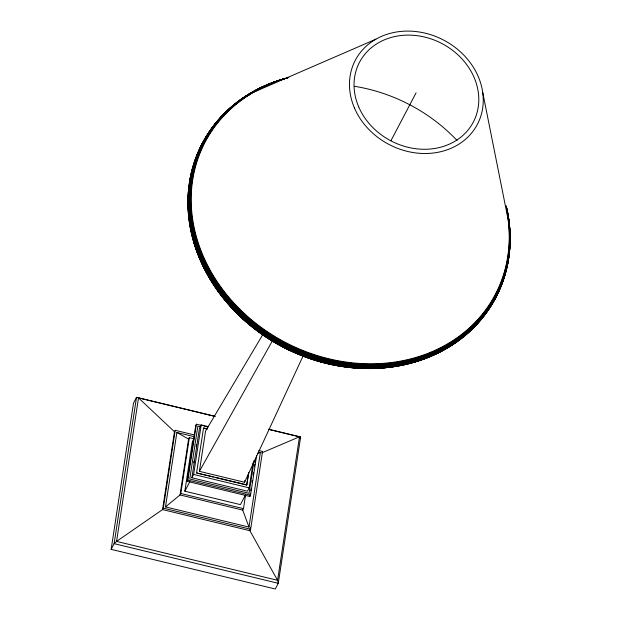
<?xml version="1.0" encoding="UTF-8"?>
<svg xmlns="http://www.w3.org/2000/svg" width="620" height="620" viewBox="0 0 620 620"><rect width="100%" height="100%" fill="white"/><g stroke="black" fill="none" stroke-linecap="round" stroke-linejoin="round"><path stroke-width="0.93" d="M268.747 429.311L300.638 437.015L278.272 583.304L275.28 589L111.15 549.343L133.517 403.054L136.508 397.358L215.287 416.392M193.99 434.853L175.212 430.311L174.46 431.753L162.556 509.594L116.568 541.4L114.134 543.647L111.15 549.343M214.768 416.338L136.508 397.358L114.134 543.647L278.272 583.304L277.558 580.304L249.883 530.689L162.556 509.594L163.308 508.152L175.212 430.311M258.494 452.205L260.369 452.654L248.992 527.085L165.486 506.904L176.87 432.481L194.696 436.79M194.021 438.766L189.34 437.635L188.589 439.076L180.04 494.946L165.486 506.904M248.992 527.085L242.73 510.097L180.04 494.946L180.8 493.505L189.34 437.635M245.528 494.892L240.413 504.626L184.838 491.195L192.409 441.665L194.541 437.604M256.61 455.468L250.526 495.24L249.876 496.481L187.186 481.337L195.734 425.467L196.385 424.219L201.996 425.576M187.186 481.337L187.837 480.097L196.385 424.219M193.703 462.83L193.998 460.931M196.183 446.64L196.47 444.734M252.991 463.109L249.209 487.878L247.458 491.211L191.882 477.78L199.454 428.25L201.206 424.909L208.615 426.7M191.882 477.78L193.634 474.447L201.206 424.909M213.288 476.989L196.571 472.952L203.546 427.978L207.258 428.877M303.498 355.09L244.582 482.252L199.4 471.332L205.561 431.063L263.717 333.025M244.582 482.252L244.869 480.376M215.148 477.439L246.737 485.072L248.481 473.657M246.737 485.072L248.76 472.44M242.73 510.097L243.482 508.656L245.512 495.396M254.123 460.288L249.07 493.334L189.751 478.996L197.842 426.134L200.663 426.816M249.876 496.481L250.31 493.644M250.744 490.8L251.03 488.909M252.046 482.282L252.332 480.384M253.208 474.703L253.495 472.812M254.51 466.178L254.797 464.287M255.083 462.388L255.378 460.497M250.325 527.845L249.883 530.689L250.643 529.255L262.547 451.414L258.788 450.507M203.546 427.978L207.119 429.133M184.838 491.195L189.953 481.461M196.571 472.952L246.869 484.809M390.933 140.74L416.074 92.837M262.547 451.414L261.787 452.856L299.499 436.805L300.638 437.015L299.786 438.642M199.4 471.332L273.133 339.504M253.975 92.078L375.875 39.207M257.641 453.127L260.369 452.654M268.429 429.304L299.499 436.805L277.558 580.304L116.568 541.4L138.508 397.908L174.46 431.753M203.871 426.033L207.607 426.932M193.634 474.447L249.209 487.878M187.837 480.097L250.526 495.24M180.8 493.505L243.482 508.656M163.308 508.152L250.643 529.255M176.87 432.481L188.589 439.076M482.724 92.481L507.966 218.728M320.765 361.406A162.998 139.275 27.7 0 1 314.301 359.499M306.947 357.027A162.998 139.275 27.7 0 1 300.584 354.609M295.205 352.362A162.998 139.275 27.7 0 1 287.331 348.696M284.758 347.409A162.998 139.275 27.7 0 1 282.193 346.069M279.635 344.689A162.998 139.275 27.7 0 1 277.101 343.271M273.746 341.31A162.998 139.275 27.7 0 1 271.25 339.791M268.77 338.233A162.998 139.275 27.7 0 1 266.329 336.644M263.105 334.459A162.998 139.275 27.7 0 1 260.726 332.785M258.377 331.08A162.998 139.275 27.7 0 1 256.06 329.344M253.03 326.98A162.998 139.275 27.7 0 1 250.806 325.182M245.001 320.214A162.998 139.275 27.7 0 1 240.072 315.65M234.647 310.225A162.998 139.275 27.7 0 1 233.329 308.838M224.618 298.817A162.998 139.275 27.7 0 1 221.735 295.143M406.154 363.855A163.773 139.934 27.7 0 1 404.318 364.281M401.543 364.885A163.773 139.934 27.7 0 1 399.675 365.265M395.909 365.955A163.773 139.934 27.7 0 1 394.01 366.265M391.142 366.691A163.773 139.934 27.7 0 1 389.221 366.947M386.33 367.28A163.773 139.934 27.7 0 1 383.423 367.575M380.51 367.815A163.773 139.934 27.7 0 1 378.564 367.939M375.642 368.094A163.773 139.934 27.7 0 1 372.721 368.195M369.799 368.249A163.773 139.934 27.7 0 1 365.994 368.233M364.126 368.203A163.773 139.934 27.7 0 1 360.375 368.071M358.492 367.97A163.773 139.934 27.7 0 1 355.655 367.784M353.757 367.637A163.773 139.934 27.7 0 1 345.201 366.707M343.302 366.443A163.773 139.934 27.7 0 1 340.45 366.009M338.559 365.699A163.773 139.934 27.7 0 1 334.777 365.01M332.901 364.637A163.773 139.934 27.7 0 1 330.088 364.041M328.22 363.622A163.773 139.934 27.7 0 1 287.207 348.983M286.339 348.556A163.773 139.934 27.7 0 1 250.511 325.361M249.767 324.748A163.773 139.934 27.7 0 1 232.299 308.225M230.361 306.102A163.773 139.934 27.7 0 1 221.309 295.174M220.154 293.647A163.773 139.934 27.7 0 1 216.256 288.192M215.179 286.603A163.773 139.934 27.7 0 1 214.117 285.006M213.078 283.394A163.773 139.934 27.7 0 1 211.56 280.961M210.567 279.326A163.773 139.934 27.7 0 1 209.591 277.675M208.646 276.024A163.773 139.934 27.7 0 1 203.81 266.817M203.004 265.135A163.773 139.934 27.7 0 1 201.841 262.593M463.721 335.831A164.44 140.508 27.7 0 1 460.714 338.272M446.261 348.161A164.44 140.508 27.7 0 1 444.579 349.137M443.773 349.595A164.44 140.508 27.7 0 1 409.339 363.382M408.41 363.622A164.44 140.508 27.7 0 1 189.72 222.045M474.137 326.655A164.982 140.972 27.7 0 1 459.753 339.45M458.196 340.628A164.982 140.972 27.7 0 1 456.614 341.775M455.018 342.906A164.982 140.972 27.7 0 1 292.26 351.579A164.982 140.972 27.7 0 1 189.402 221.65M189.743 182.815A164.982 140.972 27.7 0 1 190.975 176.258M191.836 172.531A164.982 140.972 27.7 0 1 194.207 164.254M194.812 162.448A164.982 140.972 27.7 0 1 197.865 154.458M198.617 152.722A164.982 140.972 27.7 0 1 200.593 148.459M495.016 297.375A164.982 140.972 27.7 0 1 493.706 299.871M491.97 303.769A165.393 141.321 27.7 0 1 488.947 308.621M487.893 310.209A165.393 141.321 27.7 0 1 298.422 354.121A165.393 141.321 27.7 0 1 189.03 185.984M189.425 183.225A165.393 141.321 27.7 0 1 200.454 147.847M201.291 146.165A165.393 141.321 27.7 0 1 202.159 144.491M204.933 139.531A165.393 141.321 27.7 0 1 205.91 137.896M209.01 133.091A165.393 141.321 27.7 0 1 211.211 129.96M213.505 126.899A165.393 141.321 27.7 0 1 215.892 123.907M495.613 297.135A165.393 141.321 27.7 0 1 492.923 302.126M507.982 259.687A165.664 141.554 27.7 0 1 298.119 353.695A165.664 141.554 27.7 0 1 207.956 134.083M209.017 132.486A165.664 141.554 27.7 0 1 223.533 114.878M224.858 113.561A165.664 141.554 27.7 0 1 226.889 111.616M236.282 103.649A165.664 141.554 27.7 0 1 237.809 102.494M248.116 95.534A165.664 141.554 27.7 0 1 249.751 94.55M509.578 247.985A165.796 141.662 27.7 0 1 273.374 340.659A165.796 141.662 27.7 0 1 251.588 92.992M254.867 91.179A165.796 141.662 27.7 0 1 257.37 89.861M260.78 88.187A165.796 141.662 27.7 0 1 263.384 86.978M266.91 85.444A165.796 141.662 27.7 0 1 269.591 84.343M271.397 83.646A165.796 141.662 27.7 0 1 274.125 82.638M509.818 247.442A165.749 141.631 27.7 0 1 366.939 367.311A165.749 141.631 27.7 0 1 194.556 241.94A165.749 141.631 27.7 0 1 279.946 80.275M506.788 209.358A165.749 141.631 27.7 0 1 508.664 219.658M508.795 220.588A165.749 141.631 27.7 0 1 510.074 237.879M506.835 209.111A165.664 141.554 27.7 0 1 391.724 365.614A165.664 141.554 27.7 0 1 197.307 249.31A165.664 141.554 27.7 0 1 287.587 77.95M506.842 208.863A165.532 141.438 27.7 0 1 393.134 365.064A165.532 141.438 27.7 0 1 198.47 251.464A165.532 141.438 27.7 0 1 284.03 78.833M506.153 205.817A165.354 141.29 27.7 0 1 395.188 364.382A165.354 141.29 27.7 0 1 199.113 252.1A165.354 141.29 27.7 0 1 284.224 78.732M286.091 78.213A165.354 141.29 27.7 0 1 288.904 77.469M506.3 206.53A165.137 141.104 27.7 0 1 393.623 364.188A165.137 141.104 27.7 0 1 198.633 249.69A165.137 141.104 27.7 0 1 287.238 77.903M506.176 206.321A164.874 140.88 27.7 0 1 395.304 363.49A164.874 140.88 27.7 0 1 200.151 252.441A164.874 140.88 27.7 0 1 282.805 79.213M284.665 78.67A164.874 140.88 27.7 0 1 287.455 77.895M506.633 208.917A164.579 140.624 27.7 0 1 393.375 363.289A164.579 140.624 27.7 0 1 200.183 251.247A164.579 140.624 27.7 0 1 283.046 79.244M506.618 209.661A164.246 140.337 27.7 0 1 398.939 361.925A164.246 140.337 27.7 0 1 205.422 262.097A164.246 140.337 27.7 0 1 266.205 85.638M267.956 84.878A164.246 140.337 27.7 0 1 272.382 83.072M274.172 82.39A164.246 140.337 27.7 0 1 276.884 81.406M507.408 215.039A163.874 140.019 27.7 0 1 397.327 361.669A163.874 140.019 27.7 0 1 207.018 264.174A163.874 140.019 27.7 0 1 260.532 88.559M263.919 86.916A163.874 140.019 27.7 0 1 266.499 85.738M270.002 84.243A163.874 140.019 27.7 0 1 272.661 83.181M354.756 86.335A157.178 134.308 27.7 0 1 457.056 140.461M354.438 107.973A68.936 58.9 27.7 0 0 469.247 135.71A68.936 58.9 27.7 0 0 425.39 33.224A68.936 58.9 27.7 0 0 354.438 107.973M358.67 106.803A64.286 54.932 27.7 0 0 465.736 132.672A64.286 54.932 27.7 0 0 424.839 37.099A64.286 54.932 27.7 0 0 358.67 106.803"/></g></svg>
